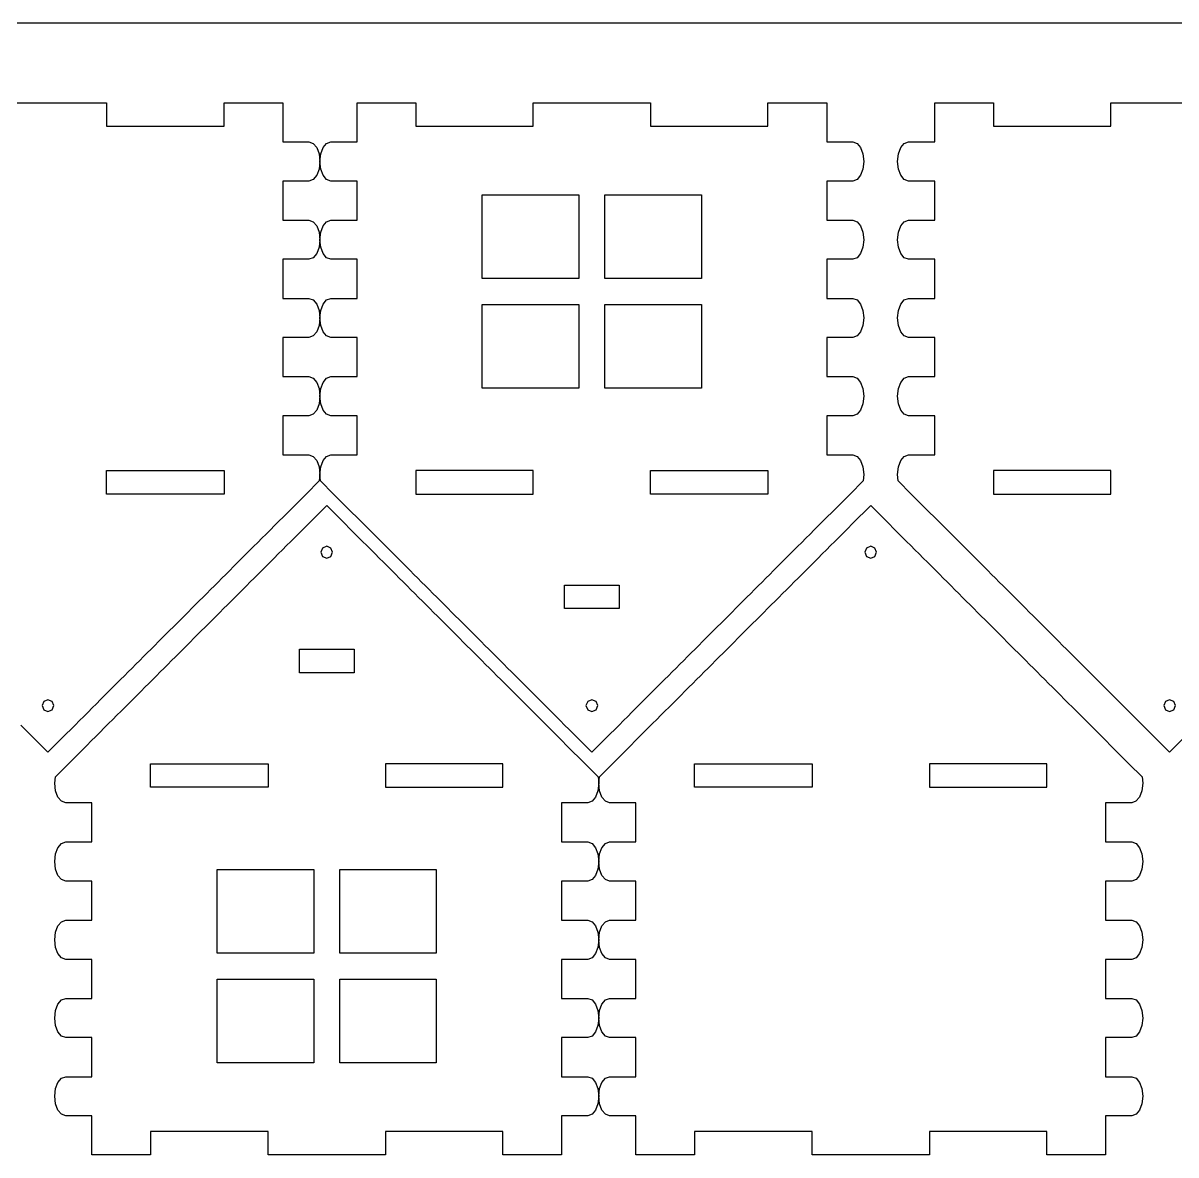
# Model space of a CAD drawing. Extents: x -14 to 2177, y -971 to 618.
# Drawn here: x 844 to 991.3, y -365.3 to -220.7 of the extents above; entities that cross this region are included whole.
import ezdxf

# ---------------------------------------------------------------- set-up
doc = ezdxf.new("R2010")
doc.units = 0

msp = doc.modelspace()

# ---------------------------------------------------------------- linework, layer by layer
at = {"layer": 'Layer 1'}
for p, q in [((1228.67, -220.653), (478.667, -220.653)), ((839.745, -230.844), (854.6684, -230.844)), ((854.6684, -230.844), (854.707, -230.844)), ((854.707, -230.844), (854.707, -233.844)), ((869.707, -233.844), (869.707, -230.844)), ((869.707, -230.844), (877.20699, -230.844)), ((877.20699, -230.844), (877.207, -230.844)), ((877.207, -230.844), (877.207, -235.844)), ((886.708, -235.844), (886.708, -230.844)), ((886.708, -230.844), (894.208, -230.844)), ((894.208, -230.844), (894.208, -233.844)), ((909.208, -233.844), (909.208, -230.844)), ((909.208, -230.844), (924.208, -230.844)), ((924.208, -230.844), (924.208, -233.844)), ((939.208, -233.844), (939.208, -230.844)), ((939.208, -230.844), (946.708, -230.844)), ((946.708, -230.844), (946.708, -235.844)), ((960.521, -235.844), (960.521, -230.844)), ((960.521, -230.844), (968.02099, -230.844)), ((968.02099, -230.844), (968.021, -233.844)), ((983.021, -233.844), (983.021, -230.844)), ((983.021, -230.844), (983.06, -230.844)), ((983.06, -230.844), (997.9834, -230.844)), ((854.707, -233.844), (869.707, -233.844)), ((894.208, -233.844), (909.208, -233.844)), ((924.208, -233.844), (939.208, -233.844)), ((968.021, -233.844), (983.021, -233.844)), ((877.207, -235.844), (880.207, -235.844)), ((880.207, -235.844), (880.56, -235.844)), ((880.56, -235.844), (881.103964, -236.040463)), ((881.103964, -236.040463), (881.548173, -236.576234)), ((881.548173, -236.576234), (881.847668, -237.370888)), ((882.067299, -237.370892), (882.366807, -236.576237)), ((882.366807, -236.576237), (882.811029, -236.040464)), ((882.811029, -236.040464), (883.355, -235.844)), ((883.355, -235.844), (883.708, -235.844)), ((883.708, -235.844), (886.708, -235.844)), ((946.708, -235.844), (949.708, -235.844)), ((949.708, -235.844), (950.06, -235.844)), ((950.06, -235.844), (950.603964, -236.040463)), ((950.603964, -236.040463), (951.048173, -236.576234)), ((951.048173, -236.576234), (951.347668, -237.370888)), ((955.880299, -237.370892), (956.179807, -236.576237)), ((956.179807, -236.576237), (956.624029, -236.040464)), ((956.624029, -236.040464), (957.168, -235.844)), ((957.168, -235.844), (957.521, -235.844)), ((957.521, -235.844), (960.521, -235.844)), ((881.95749, -238.344), (881.847667, -239.317108)), ((881.847668, -237.370888), (881.95749, -238.344)), ((881.95747, -238.344), (882.067299, -237.370892)), ((882.067299, -239.317112), (881.95747, -238.344)), ((951.45749, -238.344), (951.347667, -239.317108)), ((951.347668, -237.370888), (951.45749, -238.344)), ((955.77047, -238.344), (955.880299, -237.370892)), ((955.880299, -239.317112), (955.77047, -238.344)), ((881.847667, -239.317108), (881.548171, -240.111762)), ((882.366807, -240.111766), (882.067299, -239.317112)), ((951.347667, -239.317108), (951.048171, -240.111762)), ((956.179807, -240.111766), (955.880299, -239.317112)), ((880.207, -240.844), (877.207, -240.844)), ((877.207, -240.844), (877.207, -245.844)), ((880.56, -240.844), (880.207, -240.844)), ((881.103962, -240.647536), (880.56, -240.844)), ((881.548171, -240.111762), (881.103962, -240.647536)), ((882.811029, -240.647537), (882.366807, -240.111766)), ((883.355, -240.844), (882.811029, -240.647537)), ((883.708, -240.844), (883.355, -240.844)), ((886.708, -240.844), (883.708, -240.844)), ((886.708, -245.844), (886.708, -240.844)), ((949.708, -240.844), (946.708, -240.844)), ((946.708, -240.844), (946.708, -245.844)), ((950.06, -240.844), (949.708, -240.844)), ((950.603962, -240.647536), (950.06, -240.844)), ((951.048171, -240.111762), (950.603962, -240.647536)), ((956.624029, -240.647537), (956.179807, -240.111766)), ((957.168, -240.844), (956.624029, -240.647537)), ((957.521, -240.844), (957.168, -240.844)), ((960.521, -240.844), (957.521, -240.844)), ((960.521, -245.844), (960.521, -240.844)), ((902.708, -253.3181), (902.708, -242.623)), ((902.708, -242.623), (915.055, -242.623)), ((915.055, -242.623), (915.055, -253.318)), ((918.36, -253.318), (918.3604, -242.6233)), ((918.3604, -242.6233), (930.708, -242.623)), ((930.708, -242.623), (930.708, -253.318)), ((877.207, -245.844), (880.207, -245.844)), ((880.207, -245.844), (880.56, -245.844)), ((880.56, -245.844), (881.103964, -246.040463)), ((882.811029, -246.040464), (883.355, -245.844)), ((883.355, -245.844), (883.708, -245.844)), ((883.708, -245.844), (886.708, -245.844)), ((946.708, -245.844), (949.708, -245.844)), ((949.708, -245.844), (950.06, -245.844)), ((950.06, -245.844), (950.603964, -246.040463)), ((956.624029, -246.040464), (957.168, -245.844)), ((957.168, -245.844), (957.521, -245.844)), ((957.521, -245.844), (960.521, -245.844)), ((881.103964, -246.040463), (881.548173, -246.576234)), ((881.548173, -246.576234), (881.847668, -247.370888)), ((881.847668, -247.370888), (881.95749, -248.344)), ((881.95747, -248.344), (882.067299, -247.370892)), ((882.067299, -247.370892), (882.366807, -246.576237)), ((882.366807, -246.576237), (882.811029, -246.040464)), ((950.603964, -246.040463), (951.048173, -246.576234)), ((951.048173, -246.576234), (951.347668, -247.370888)), ((951.347668, -247.370888), (951.45749, -248.344)), ((955.77047, -248.344), (955.880299, -247.370892)), ((955.880299, -247.370892), (956.179807, -246.576237)), ((956.179807, -246.576237), (956.624029, -246.040464)), ((881.95749, -248.344), (881.847667, -249.317108)), ((882.067299, -249.317112), (881.95747, -248.344)), ((951.45749, -248.344), (951.347667, -249.317108)), ((955.880299, -249.317112), (955.77047, -248.344)), ((881.548171, -250.111762), (881.103962, -250.647536)), ((881.847667, -249.317108), (881.548171, -250.111762)), ((882.366807, -250.111766), (882.067299, -249.317112)), ((882.811029, -250.647537), (882.366807, -250.111766)), ((951.048171, -250.111762), (950.603962, -250.647536)), ((951.347667, -249.317108), (951.048171, -250.111762)), ((956.179807, -250.111766), (955.880299, -249.317112)), ((956.624029, -250.647537), (956.179807, -250.111766)), ((880.207, -250.844), (877.207, -250.844)), ((877.207, -250.844), (877.207, -255.844)), ((880.56, -250.844), (880.207, -250.844)), ((881.103962, -250.647536), (880.56, -250.844)), ((883.355, -250.844), (882.811029, -250.647537)), ((883.708, -250.844), (883.355, -250.844)), ((886.708, -250.844), (883.708, -250.844)), ((886.708, -255.844), (886.708, -250.844)), ((949.708, -250.844), (946.708, -250.844)), ((946.708, -250.844), (946.708, -255.844)), ((950.06, -250.844), (949.708, -250.844)), ((950.603962, -250.647536), (950.06, -250.844)), ((957.168, -250.844), (956.624029, -250.647537)), ((957.521, -250.844), (957.168, -250.844)), ((960.521, -250.844), (957.521, -250.844)), ((960.521, -255.844), (960.521, -250.844)), ((915.055, -253.318), (902.708, -253.3181)), ((930.708, -253.318), (918.36, -253.318)), ((877.207, -255.844), (880.207, -255.844)), ((880.207, -255.844), (880.56, -255.844)), ((880.56, -255.844), (881.103964, -256.040468)), ((881.103964, -256.040468), (881.548173, -256.576249)), ((882.366807, -256.576219), (882.811029, -256.040438)), ((882.811029, -256.040438), (883.355, -255.84397)), ((883.355, -255.84397), (883.708, -255.844)), ((883.708, -255.844), (886.708, -255.844)), ((946.708, -255.844), (949.708, -255.844)), ((949.708, -255.844), (950.06, -255.844)), ((950.06, -255.844), (950.603964, -256.040468)), ((950.603964, -256.040468), (951.048173, -256.576249)), ((956.179807, -256.576219), (956.624029, -256.040438)), ((956.624029, -256.040438), (957.168, -255.84397)), ((957.168, -255.84397), (957.521, -255.844)), ((957.521, -255.844), (960.521, -255.844)), ((881.548173, -256.576249), (881.847668, -257.370905)), ((881.847668, -257.370905), (881.95749, -258.344)), ((881.95747, -258.34397), (882.067299, -257.370875)), ((882.067299, -257.370875), (882.366807, -256.576219)), ((902.708, -267.318), (902.708, -256.623)), ((902.708, -256.623), (915.055, -256.623)), ((915.055, -256.623), (915.0556, -267.3178)), ((918.36, -267.318), (918.36, -256.623)), ((918.36, -256.623), (930.708, -256.623)), ((930.708, -256.623), (930.708, -267.3178)), ((951.048173, -256.576249), (951.347668, -257.370905)), ((951.347668, -257.370905), (951.45749, -258.344)), ((955.77047, -258.34397), (955.880299, -257.370875)), ((955.880299, -257.370875), (956.179807, -256.576219)), ((881.95749, -258.344), (881.847667, -259.317113)), ((882.067299, -259.317082), (881.95747, -258.34397)), ((951.45749, -258.344), (951.347667, -259.317113)), ((955.880299, -259.317082), (955.77047, -258.34397)), ((881.103962, -260.647561), (880.56, -260.84403)), ((881.548171, -260.111778), (881.103962, -260.647561)), ((881.847667, -259.317113), (881.548171, -260.111778)), ((882.366807, -260.111747), (882.067299, -259.317082)), ((882.811029, -260.647531), (882.366807, -260.111747)), ((883.355, -260.844), (882.811029, -260.647531)), ((950.603962, -260.647561), (950.06, -260.84403)), ((951.048171, -260.111778), (950.603962, -260.647561)), ((951.347667, -259.317113), (951.048171, -260.111778)), ((956.179807, -260.111747), (955.880299, -259.317082)), ((956.624029, -260.647531), (956.179807, -260.111747)), ((957.168, -260.844), (956.624029, -260.647531)), ((880.207, -260.844), (877.207, -260.844)), ((877.207, -260.844), (877.207, -265.844)), ((880.56, -260.84403), (880.207, -260.844)), ((883.708, -260.844), (883.355, -260.844)), ((886.708, -260.844), (883.708, -260.844)), ((886.708, -265.844), (886.708, -260.844)), ((949.708, -260.844), (946.708, -260.844)), ((946.708, -260.844), (946.708, -265.844)), ((950.06, -260.84403), (949.708, -260.844)), ((957.521, -260.844), (957.168, -260.844)), ((960.521, -260.844), (957.521, -260.844)), ((960.521, -265.844), (960.521, -260.844)), ((877.207, -265.844), (880.207, -265.844)), ((880.207, -265.844), (880.56, -265.844)), ((880.56, -265.844), (881.103964, -266.040463)), ((881.103964, -266.040463), (881.548173, -266.576234)), ((881.548173, -266.576234), (881.847668, -267.370888)), ((882.067299, -267.370892), (882.366807, -266.576237)), ((882.366807, -266.576237), (882.811029, -266.040464)), ((882.811029, -266.040464), (883.355, -265.844)), ((883.355, -265.844), (883.708, -265.844)), ((883.708, -265.844), (886.708, -265.844)), ((946.708, -265.844), (949.708, -265.844)), ((949.708, -265.844), (950.06, -265.844)), ((950.06, -265.844), (950.603964, -266.040463)), ((950.603964, -266.040463), (951.048173, -266.576234)), ((951.048173, -266.576234), (951.347668, -267.370888)), ((955.880299, -267.370892), (956.179807, -266.576237)), ((956.179807, -266.576237), (956.624029, -266.040464)), ((956.624029, -266.040464), (957.168, -265.844)), ((957.168, -265.844), (957.521, -265.844)), ((957.521, -265.844), (960.521, -265.844)), ((881.847668, -267.370888), (881.95749, -268.344)), ((881.95747, -268.344), (882.067299, -267.370892)), ((915.0556, -267.3178), (902.708, -267.318)), ((930.708, -267.3178), (918.36, -267.318)), ((951.347668, -267.370888), (951.45749, -268.344)), ((955.77047, -268.344), (955.880299, -267.370892)), ((881.847667, -269.317108), (881.548171, -270.111762)), ((881.95749, -268.344), (881.847667, -269.317108)), ((882.067299, -269.317112), (881.95747, -268.344)), ((882.366807, -270.111766), (882.067299, -269.317112)), ((951.347667, -269.317108), (951.048171, -270.111762)), ((951.45749, -268.344), (951.347667, -269.317108)), ((955.880299, -269.317112), (955.77047, -268.344)), ((956.179807, -270.111766), (955.880299, -269.317112)), ((880.207, -270.844), (877.207, -270.844)), ((877.207, -270.844), (877.207, -275.844)), ((880.56, -270.844), (880.207, -270.844)), ((881.103962, -270.647536), (880.56, -270.844)), ((881.548171, -270.111762), (881.103962, -270.647536)), ((882.811029, -270.647537), (882.366807, -270.111766)), ((883.355, -270.844), (882.811029, -270.647537)), ((883.708, -270.844), (883.355, -270.844)), ((886.708, -270.844), (883.708, -270.844)), ((886.708, -275.844), (886.708, -270.844)), ((949.708, -270.844), (946.708, -270.844)), ((946.708, -270.844), (946.708, -275.844)), ((950.06, -270.844), (949.708, -270.844)), ((950.603962, -270.647536), (950.06, -270.844)), ((951.048171, -270.111762), (950.603962, -270.647536)), ((956.624029, -270.647537), (956.179807, -270.111766)), ((957.168, -270.844), (956.624029, -270.647537)), ((957.521, -270.844), (957.168, -270.844)), ((960.521, -270.844), (957.521, -270.844)), ((960.521, -275.844), (960.521, -270.844)), ((877.207, -275.844), (880.207, -275.844)), ((880.207, -275.844), (880.56, -275.844)), ((880.56, -275.844), (881.103964, -276.040469)), ((881.103964, -276.040469), (881.548173, -276.576253)), ((881.548173, -276.576253), (881.847668, -277.370918)), ((882.06666, -277.370918), (882.366168, -276.576253)), ((882.366168, -276.576253), (882.810391, -276.040469)), ((882.810391, -276.040469), (883.354361, -275.844)), ((883.354361, -275.844), (883.708, -275.844)), ((883.708, -275.844), (886.708, -275.844)), ((946.708, -275.844), (949.708, -275.844)), ((949.708, -275.844), (950.06, -275.844)), ((950.06, -275.844), (950.603964, -276.040469)), ((950.603964, -276.040469), (951.048173, -276.576253)), ((951.048173, -276.576253), (951.347668, -277.370918)), ((955.87666, -277.370918), (956.176168, -276.576253)), ((956.176168, -276.576253), (956.620391, -276.040469)), ((956.620391, -276.040469), (957.164361, -275.844)), ((957.164361, -275.844), (957.521, -275.844)), ((957.521, -275.844), (960.521, -275.844)), ((854.707, -280.844), (854.707, -277.844)), ((854.707, -277.844), (869.707, -277.844)), ((869.707, -277.844), (869.707, -280.8441)), ((881.847668, -277.370918), (881.95749, -278.34403)), ((881.95749, -278.34403), (881.878891, -279.172317)), ((881.956831, -278.34403), (882.06666, -277.370918)), ((882.03543, -279.172317), (881.956831, -278.34403)), ((894.208, -277.844), (894.20798, -280.844)), ((909.208, -277.844), (894.208, -277.844)), ((909.208, -280.844), (909.208, -277.844)), ((924.208, -280.844), (924.208, -277.844)), ((924.208, -277.844), (939.208, -277.844)), ((939.208, -277.844), (939.20801, -280.844)), ((951.347668, -277.370918), (951.45749, -278.34403)), ((951.45749, -278.34403), (951.378891, -279.172317)), ((955.766831, -278.34403), (955.87666, -277.370918)), ((955.84543, -279.172317), (955.766831, -278.34403)), ((968.021, -277.844), (968.02, -280.8441)), ((983.021, -277.844), (968.021, -277.844)), ((983.021, -280.844), (983.021, -277.844)), ((881.878891, -279.172317), (880.207221, -280.844027)), ((883.70714, -280.844027), (882.03543, -279.172317)), ((951.378891, -279.172317), (949.707181, -280.844027)), ((957.51714, -280.844027), (955.84543, -279.172317)), ((869.707, -280.8441), (854.707, -280.844)), ((880.207221, -280.844027), (877.860291, -283.190917)), ((886.05407, -283.190917), (883.70714, -280.844027)), ((894.20798, -280.844), (909.208, -280.844)), ((939.20801, -280.844), (924.208, -280.844)), ((949.707181, -280.844027), (947.360291, -283.190917)), ((959.86407, -283.190917), (957.51714, -280.844027)), ((968.02, -280.8441), (983.021, -280.844)), ((880.486911, -284.663875), (882.833841, -282.316945)), ((882.833841, -282.316945), (885.180731, -284.663875)), ((949.986909, -284.663875), (952.333799, -282.316945)), ((952.333799, -282.316945), (954.680729, -284.663875)), ((877.292001, -283.759207), (876.730484, -284.320724)), ((877.860291, -283.190917), (877.292001, -283.759207)), ((886.62236, -283.759207), (886.05407, -283.190917)), ((887.183841, -284.320724), (886.62236, -283.759207)), ((946.792001, -283.759207), (946.230484, -284.320724)), ((947.360291, -283.190917), (946.792001, -283.759207)), ((960.43236, -283.759207), (959.86407, -283.190917)), ((960.993841, -284.320724), (960.43236, -283.759207)), ((875.6271, -285.424108), (875.084704, -285.966504)), ((876.175599, -284.875609), (875.6271, -285.424108)), ((876.730484, -284.320724), (876.175599, -284.875609)), ((879.357104, -285.793682), (879.918515, -285.232271)), ((879.918515, -285.232271), (880.486911, -284.663875)), ((885.180731, -284.663875), (885.749127, -285.232271)), ((885.749127, -285.232271), (886.310538, -285.793682)), ((887.738761, -284.875609), (887.183841, -284.320724)), ((888.28726, -285.424108), (887.738761, -284.875609)), ((888.829656, -285.966504), (888.28726, -285.424108)), ((945.1271, -285.424108), (944.584704, -285.966504)), ((945.675599, -284.875609), (945.1271, -285.424108)), ((946.230484, -284.320724), (945.675599, -284.875609)), ((948.857102, -285.793682), (949.418513, -285.232271)), ((949.418513, -285.232271), (949.986909, -284.663875)), ((954.680729, -284.663875), (955.249125, -285.232271)), ((955.249125, -285.232271), (955.810501, -285.793682)), ((961.548761, -284.875609), (960.993841, -284.320724)), ((962.09726, -285.424108), (961.548761, -284.875609)), ((962.639656, -285.966504), (962.09726, -285.424108)), ((874.017092, -287.034116), (873.491488, -287.55972)), ((874.548093, -286.503115), (874.017092, -287.034116)), ((875.084704, -285.966504), (874.548093, -286.503115)), ((877.711324, -287.439462), (878.25372, -286.897066)), ((878.25372, -286.897066), (878.802219, -286.348567)), ((878.802219, -286.348567), (879.357104, -285.793682)), ((886.310538, -285.793682), (886.865423, -286.348567)), ((886.865423, -286.348567), (887.413922, -286.897066)), ((887.413922, -286.897066), (887.956318, -287.439462)), ((889.366267, -286.503115), (888.829656, -285.966504)), ((889.897268, -287.034116), (889.366267, -286.503115)), ((890.422872, -287.55972), (889.897268, -287.034116)), ((943.517092, -287.034116), (942.991488, -287.55972)), ((944.048093, -286.503115), (943.517092, -287.034116)), ((944.584704, -285.966504), (944.048093, -286.503115)), ((947.211322, -287.439462), (947.753718, -286.897066)), ((947.753718, -286.897066), (948.302217, -286.348567)), ((948.302217, -286.348567), (948.857102, -285.793682)), ((955.810501, -285.793682), (956.365421, -286.348567)), ((956.365421, -286.348567), (956.91392, -286.897066)), ((956.91392, -286.897066), (957.456316, -287.439462)), ((963.176267, -286.503115), (962.639656, -285.966504)), ((963.707268, -287.034116), (963.176267, -286.503115)), ((964.232872, -287.55972), (963.707268, -287.034116)), ((872.455203, -288.596005), (871.943992, -289.107216)), ((872.970894, -288.080314), (872.455203, -288.596005)), ((873.491488, -287.55972), (872.970894, -288.080314)), ((876.118002, -289.032784), (876.643712, -288.507074)), ((876.643712, -288.507074), (877.174713, -287.976073)), ((877.174713, -287.976073), (877.711324, -287.439462)), ((882.302673, -287.74964), (882.082994, -288.280006)), ((882.082994, -288.280006), (882.302673, -288.810315)), ((882.833, -287.53), (882.302673, -287.74964)), ((882.83302, -287.5293), (882.833, -287.53)), ((882.834, -287.530023), (882.83302, -287.5293)), ((883.36434, -287.749663), (882.834, -287.530023)), ((883.584006, -288.280029), (883.36434, -287.749663)), ((883.36434, -288.810338), (883.584006, -288.280029)), ((887.956318, -287.439462), (888.492929, -287.976073)), ((888.492929, -287.976073), (889.02393, -288.507074)), ((889.02393, -288.507074), (889.54964, -289.032784)), ((890.943466, -288.080314), (890.422872, -287.55972)), ((891.459157, -288.596005), (890.943466, -288.080314)), ((891.970368, -289.107216), (891.459157, -288.596005)), ((941.955203, -288.596005), (941.443992, -289.107216)), ((942.470894, -288.080314), (941.955203, -288.596005)), ((942.991488, -287.55972), (942.470894, -288.080314)), ((945.618, -289.032784), (946.14371, -288.507074)), ((946.14371, -288.507074), (946.674711, -287.976073)), ((946.674711, -287.976073), (947.211322, -287.439462)), ((951.803691, -287.74964), (951.584029, -288.280006)), ((951.584029, -288.280006), (951.803691, -288.810315)), ((952.334, -287.53), (951.803691, -287.74964)), ((952.334, -287.5293), (952.334, -287.53)), ((952.334, -287.530023), (952.334, -287.5293)), ((952.864327, -287.749663), (952.334, -287.530023)), ((953.084006, -288.280029), (952.864327, -287.749663)), ((952.864327, -288.810338), (953.084006, -288.280029)), ((957.456316, -287.439462), (957.992927, -287.976073)), ((957.992927, -287.976073), (958.523928, -288.507074)), ((958.523928, -288.507074), (959.049602, -289.032784)), ((964.753466, -288.080314), (964.232872, -287.55972)), ((965.269157, -288.596005), (964.753466, -288.080314)), ((965.780368, -289.107216), (965.269157, -288.596005)), ((870.934306, -290.116937), (870.435302, -290.615906)), ((871.437085, -289.614123), (870.934306, -290.116937)), ((871.943992, -289.107216), (871.437085, -289.614123)), ((874.570505, -290.580281), (875.081716, -290.06907)), ((875.081716, -290.06907), (875.597513, -289.553273)), ((875.597513, -289.553273), (876.118002, -289.032784)), ((882.302673, -288.810315), (882.833, -289.029977)), ((882.833, -289.029977), (882.833, -289.03)), ((882.833, -289.03), (882.834, -289.03)), ((882.834, -289.03), (883.36434, -288.810338)), ((889.54964, -289.032784), (890.070129, -289.553273)), ((890.070129, -289.553273), (890.585926, -290.06907)), ((890.585926, -290.06907), (891.097137, -290.580281)), ((892.477239, -289.614123), (891.970368, -289.107216)), ((892.980053, -290.116937), (892.477239, -289.614123)), ((893.479057, -290.615906), (892.980053, -290.116937)), ((940.434271, -290.116937), (939.935302, -290.615906)), ((940.937085, -289.614123), (940.434271, -290.116937)), ((941.443992, -289.107216), (940.937085, -289.614123)), ((944.070503, -290.580281), (944.581714, -290.06907)), ((944.581714, -290.06907), (945.097511, -289.553273)), ((945.097511, -289.553273), (945.618, -289.032784)), ((951.803691, -288.810315), (952.334, -289.029977)), ((952.334, -289.03), (952.864327, -288.810338)), ((952.334, -289.029977), (952.334, -289.03)), ((952.334, -289.03), (952.334, -289.03)), ((959.049602, -289.032784), (959.570126, -289.553273)), ((959.570126, -289.553273), (960.085923, -290.06907)), ((960.085923, -290.06907), (960.597134, -290.580281)), ((966.287239, -289.614123), (965.780368, -289.107216)), ((966.790053, -290.116937), (966.287239, -289.614123)), ((967.289057, -290.615906), (966.790053, -290.116937)), ((869.447806, -291.603437), (868.958679, -292.092528)), ((869.939896, -291.111312), (869.447806, -291.603437)), ((870.435302, -290.615906), (869.939896, -291.111312)), ((873.061921, -292.088865), (873.560925, -291.589861)), ((873.560925, -291.589861), (874.063704, -291.087082)), ((874.063704, -291.087082), (874.570505, -290.580281)), ((891.097137, -290.580281), (891.603938, -291.087082)), ((891.603938, -291.087082), (892.106717, -291.589861)), ((892.106717, -291.589861), (892.605721, -292.088865)), ((893.974463, -291.111312), (893.479057, -290.615906)), ((894.466553, -291.603437), (893.974463, -291.111312)), ((894.955644, -292.092528), (894.466553, -291.603437)), ((938.947771, -291.603437), (938.45868, -292.092528)), ((939.439896, -291.111312), (938.947771, -291.603437)), ((939.935302, -290.615906), (939.439896, -291.111312)), ((942.561919, -292.088865), (943.060888, -291.589861)), ((943.060888, -291.589861), (943.563702, -291.087082)), ((943.563702, -291.087082), (944.070503, -290.580281)), ((960.597134, -290.580281), (961.103935, -291.087082)), ((961.103935, -291.087082), (961.606714, -291.589861)), ((961.606714, -291.589861), (962.105718, -292.088865)), ((967.784463, -291.111312), (967.289057, -290.615906)), ((968.276553, -291.603437), (967.784463, -291.111312)), ((968.765644, -292.092528), (968.276553, -291.603437)), ((867.98861, -293.062632), (867.507209, -293.544033)), ((868.47241, -292.578832), (867.98861, -293.062632)), ((868.958679, -292.092528), (868.47241, -292.578832)), ((871.585228, -293.565558), (872.074319, -293.076467)), ((872.074319, -293.076467), (872.566409, -292.584377)), ((872.566409, -292.584377), (873.061921, -292.088865)), ((892.605721, -292.088865), (893.101233, -292.584377)), ((893.101233, -292.584377), (893.593323, -293.076467)), ((893.593323, -293.076467), (894.08245, -293.565558)), ((895.441948, -292.578832), (894.955644, -292.092528)), ((895.925748, -293.062632), (895.441948, -292.578832)), ((896.407149, -293.544033), (895.925748, -293.062632)), ((913.208, -295.481), (913.208, -292.481)), ((913.208, -292.481), (920.208, -292.481)), ((920.208, -292.481), (920.208, -295.4807)), ((937.488576, -293.062632), (937.007175, -293.544033)), ((937.972376, -292.578832), (937.488576, -293.062632)), ((938.45868, -292.092528), (937.972376, -292.578832)), ((941.08519, -293.565558), (941.574317, -293.076467)), ((941.574317, -293.076467), (942.066407, -292.584377)), ((942.066407, -292.584377), (942.561919, -292.088865)), ((962.105718, -292.088865), (962.60123, -292.584377)), ((962.60123, -292.584377), (963.09332, -293.076467)), ((963.09332, -293.076467), (963.582411, -293.565558)), ((969.251948, -292.578832), (968.765644, -292.092528)), ((969.735748, -293.062632), (969.251948, -292.578832)), ((970.217149, -293.544033), (969.735748, -293.062632)), ((866.550087, -294.50112), (866.073907, -294.977335)), ((867.027678, -294.023529), (866.550087, -294.50112)), ((867.507209, -293.544033), (867.027678, -294.023529)), ((870.133723, -295.017063), (870.61523, -294.535556)), ((870.61523, -294.535556), (871.098924, -294.051862)), ((871.098924, -294.051862), (871.585228, -293.565558)), ((894.08245, -293.565558), (894.568719, -294.051862)), ((894.568719, -294.051862), (895.052448, -294.535556)), ((895.052448, -294.535556), (895.533919, -295.017063)), ((896.886645, -294.023529), (896.407149, -293.544033)), ((897.364271, -294.50112), (896.886645, -294.023529)), ((897.840451, -294.977335), (897.364271, -294.50112)), ((936.050088, -294.50112), (935.573873, -294.977335)), ((936.527679, -294.023529), (936.050088, -294.50112)), ((937.007175, -293.544033), (936.527679, -294.023529)), ((939.633685, -295.017063), (940.115192, -294.535556)), ((940.115192, -294.535556), (940.598886, -294.051862)), ((940.598886, -294.051862), (941.08519, -293.565558)), ((963.582411, -293.565558), (964.068715, -294.051862)), ((964.068715, -294.051862), (964.552409, -294.535556)), ((964.552409, -294.535556), (965.033916, -295.017063)), ((970.696645, -294.023529), (970.217149, -293.544033)), ((971.174271, -294.50112), (970.696645, -294.023529)), ((971.650451, -294.977335), (971.174271, -294.50112)), ((865.125181, -295.926026), (864.652106, -296.399137)), ((865.599103, -295.452139), (865.125181, -295.926026)), ((866.073907, -294.977335), (865.599103, -295.452139)), ((868.700527, -296.450259), (869.176601, -295.974185)), ((869.176601, -295.974185), (869.654298, -295.496488)), ((869.654298, -295.496488), (870.133723, -295.017063)), ((895.533919, -295.017063), (896.013344, -295.496488)), ((896.013344, -295.496488), (896.491041, -295.974185)), ((896.491041, -295.974185), (896.96715, -296.450259)), ((898.315255, -295.452139), (897.840451, -294.977335)), ((898.789142, -295.926026), (898.315255, -295.452139)), ((899.262253, -296.399137), (898.789142, -295.926026)), ((920.208, -295.4807), (913.208, -295.481)), ((934.625182, -295.926026), (934.152071, -296.399137)), ((935.099069, -295.452139), (934.625182, -295.926026)), ((935.573873, -294.977335), (935.099069, -295.452139)), ((938.200489, -296.450259), (938.676598, -295.974185)), ((938.676598, -295.974185), (939.154295, -295.496488)), ((939.154295, -295.496488), (939.633685, -295.017063)), ((965.033916, -295.017063), (965.513306, -295.496488)), ((965.513306, -295.496488), (965.991038, -295.974185)), ((965.991038, -295.974185), (966.467112, -296.450259)), ((972.125255, -295.452139), (971.650451, -294.977335)), ((972.599142, -295.926026), (972.125255, -295.452139)), ((973.072253, -296.399137), (972.599142, -295.926026)), ((863.70719, -297.344018), (863.234891, -297.816317)), ((864.179595, -296.871613), (863.70719, -297.344018)), ((864.652106, -296.399137), (864.179595, -296.871613)), ((867.278726, -297.87206), (867.751801, -297.398985)), ((867.751801, -297.398985), (868.225617, -296.925169)), ((868.225617, -296.925169), (868.700527, -296.450259)), ((896.96715, -296.450259), (897.442024, -296.925169)), ((897.442024, -296.925169), (897.91584, -297.398985)), ((897.91584, -297.398985), (898.388951, -297.87206)), ((899.734764, -296.871613), (899.262253, -296.399137)), ((900.207169, -297.344018), (899.734764, -296.871613)), ((900.679468, -297.816317), (900.207169, -297.344018)), ((933.20719, -297.344018), (932.734891, -297.816317)), ((933.679595, -296.871613), (933.20719, -297.344018)), ((934.152071, -296.399137), (933.679595, -296.871613)), ((936.778688, -297.87206), (937.251799, -297.398985)), ((937.251799, -297.398985), (937.725615, -296.925169)), ((937.725615, -296.925169), (938.200489, -296.450259)), ((966.467112, -296.450259), (966.942022, -296.925169)), ((966.942022, -296.925169), (967.415838, -297.398985)), ((967.415838, -297.398985), (967.888913, -297.87206)), ((973.544764, -296.871613), (973.072253, -296.399137)), ((974.017169, -297.344018), (973.544764, -296.871613)), ((974.489468, -297.816317), (974.017169, -297.344018)), ((862.289199, -298.762045), (861.815383, -299.235826)), ((862.762274, -298.288934), (862.289199, -298.762045)), ((863.234891, -297.816317), (862.762274, -298.288934)), ((865.861405, -299.289381), (866.33381, -298.816976)), ((866.33381, -298.816976), (866.806109, -298.344677)), ((866.806109, -298.344677), (867.278726, -297.87206)), ((898.388951, -297.87206), (898.861532, -298.344677)), ((898.861532, -298.344677), (899.333831, -298.816976)), ((899.333831, -298.816976), (899.806236, -299.289381)), ((901.152049, -298.288934), (900.679468, -297.816317)), ((901.62516, -298.762045), (901.152049, -298.288934)), ((902.098976, -299.235826), (901.62516, -298.762045)), ((931.789199, -298.762045), (931.315383, -299.235826)), ((932.262274, -298.288934), (931.789199, -298.762045)), ((932.734891, -297.816317), (932.262274, -298.288934)), ((935.361403, -299.289381), (935.833808, -298.816976)), ((935.833808, -298.816976), (936.306107, -298.344677)), ((936.306107, -298.344677), (936.778688, -297.87206)), ((967.888913, -297.87206), (968.36153, -298.344677)), ((968.36153, -298.344677), (968.833829, -298.816976)), ((968.833829, -298.816976), (969.306234, -299.289381)), ((974.962049, -298.288934), (974.489468, -297.816317)), ((975.43516, -298.762045), (974.962049, -298.288934)), ((975.908976, -299.235826), (975.43516, -298.762045)), ((860.8644, -300.186845), (860.386703, -300.664542)), ((861.340509, -299.710736), (860.8644, -300.186845)), ((861.815383, -299.235826), (861.340509, -299.710736)), ((864.441897, -300.708889), (864.915819, -300.234967)), ((864.915819, -300.234967), (865.388894, -299.761892)), ((865.388894, -299.761892), (865.861405, -299.289381)), ((899.806236, -299.289381), (900.278747, -299.761892)), ((900.278747, -299.761892), (900.751822, -300.234967)), ((900.751822, -300.234967), (901.225744, -300.708889)), ((902.57385, -299.710736), (902.098976, -299.235826)), ((903.049959, -300.186845), (902.57385, -299.710736)), ((903.527656, -300.664542), (903.049959, -300.186845)), ((930.364399, -300.186845), (929.886667, -300.664542)), ((930.840473, -299.710736), (930.364399, -300.186845)), ((931.315383, -299.235826), (930.840473, -299.710736)), ((933.941895, -300.708889), (934.415817, -300.234967)), ((934.415817, -300.234967), (934.888892, -299.761892)), ((934.888892, -299.761892), (935.361403, -299.289381)), ((969.306234, -299.289381), (969.77871, -299.761892)), ((969.77871, -299.761892), (970.251821, -300.234967)), ((970.251821, -300.234967), (970.725743, -300.708889)), ((976.38385, -299.710736), (975.908976, -299.235826)), ((976.859959, -300.186845), (976.38385, -299.710736)), ((977.337656, -300.664542), (976.859959, -300.186845)), ((859.425807, -301.625439), (858.942078, -302.109133)), ((859.907278, -301.143932), (859.425807, -301.625439)), ((860.386703, -300.664542), (859.907278, -301.143932)), ((863.013322, -302.137464), (863.490913, -301.659873)), ((863.490913, -301.659873), (863.967093, -301.183693)), ((863.967093, -301.183693), (864.441897, -300.708889)), ((879.333, -300.6803), (886.333, -300.681)), ((879.333, -303.681), (879.333, -300.6803)), ((886.333, -300.681), (886.333, -303.681)), ((901.225744, -300.708889), (901.700548, -301.183693)), ((901.700548, -301.183693), (902.176728, -301.659873)), ((902.176728, -301.659873), (902.654354, -302.137464)), ((904.007046, -301.143932), (903.527656, -300.664542)), ((904.488553, -301.625439), (904.007046, -301.143932)), ((904.972247, -302.109133), (904.488553, -301.625439)), ((928.92577, -301.625439), (928.442076, -302.109133)), ((929.407277, -301.143932), (928.92577, -301.625439)), ((929.886667, -300.664542), (929.407277, -301.143932)), ((932.513285, -302.137464), (932.990911, -301.659873)), ((932.990911, -301.659873), (933.467091, -301.183693)), ((933.467091, -301.183693), (933.941895, -300.708889)), ((970.725743, -300.708889), (971.200512, -301.183693)), ((971.200512, -301.183693), (971.676727, -301.659873)), ((971.676727, -301.659873), (972.154318, -302.137464)), ((977.817046, -301.143932), (977.337656, -300.664542)), ((978.298553, -301.625439), (977.817046, -301.143932)), ((978.782247, -302.109133), (978.298553, -301.625439)), ((857.966683, -303.084528), (857.474593, -303.576618)), ((858.455774, -302.595437), (857.966683, -303.084528)), ((858.942078, -302.109133), (858.455774, -302.595437)), ((861.56859, -303.582161), (862.052425, -303.098361)), ((862.052425, -303.098361), (862.533791, -302.61696)), ((862.533791, -302.61696), (863.013322, -302.137464)), ((902.654354, -302.137464), (903.13385, -302.61696)), ((903.13385, -302.61696), (903.615251, -303.098361)), ((903.615251, -303.098361), (904.099051, -303.582161)), ((905.458551, -302.595437), (904.972247, -302.109133)), ((905.947678, -303.084528), (905.458551, -302.595437)), ((906.439768, -303.576618), (905.947678, -303.084528)), ((927.466681, -303.084528), (926.974591, -303.576618)), ((927.955772, -302.595437), (927.466681, -303.084528)), ((928.442076, -302.109133), (927.955772, -302.595437)), ((931.068588, -303.582161), (931.552388, -303.098361)), ((931.552388, -303.098361), (932.033789, -302.61696)), ((932.033789, -302.61696), (932.513285, -302.137464)), ((972.154318, -302.137464), (972.633814, -302.61696)), ((972.633814, -302.61696), (973.115215, -303.098361)), ((973.115215, -303.098361), (973.599015, -303.582161)), ((979.268551, -302.595437), (978.782247, -302.109133)), ((979.757678, -303.084528), (979.268551, -302.595437)), ((980.249768, -303.576618), (979.757678, -303.084528)), ((856.480077, -304.571134), (855.977298, -305.073948)), ((856.979081, -304.07213), (856.480077, -304.571134)), ((857.474593, -303.576618), (856.979081, -304.07213)), ((860.101104, -305.049682), (860.593194, -304.557592)), ((860.593194, -304.557592), (861.082321, -304.068465)), ((861.082321, -304.068465), (861.56859, -303.582161)), ((886.333, -303.681), (879.333, -303.681)), ((904.099051, -303.582161), (904.585355, -304.068465)), ((904.585355, -304.068465), (905.074446, -304.557592)), ((905.074446, -304.557592), (905.566536, -305.049682)), ((906.93528, -304.07213), (906.439768, -303.576618)), ((907.434249, -304.571134), (906.93528, -304.07213)), ((907.937063, -305.073948), (907.434249, -304.571134)), ((925.980075, -304.571134), (925.477296, -305.073948)), ((926.479079, -304.07213), (925.980075, -304.571134)), ((926.974591, -303.576618), (926.479079, -304.07213)), ((929.601103, -305.049682), (930.093193, -304.557592)), ((930.093193, -304.557592), (930.582284, -304.068465)), ((930.582284, -304.068465), (931.068588, -303.582161)), ((973.599015, -303.582161), (974.085319, -304.068465)), ((974.085319, -304.068465), (974.574446, -304.557592)), ((974.574446, -304.557592), (975.066536, -305.049682)), ((980.74528, -304.07213), (980.249768, -303.576618)), ((981.244249, -304.571134), (980.74528, -304.07213)), ((981.747063, -305.073948), (981.244249, -304.571134)), ((854.959286, -306.091924), (854.443489, -306.607721)), ((855.470497, -305.580749), (854.959286, -306.091924)), ((855.977298, -305.073948), (855.470497, -305.580749)), ((858.603915, -306.546871), (859.106694, -306.044092)), ((859.106694, -306.044092), (859.605698, -305.545088)), ((859.605698, -305.545088), (860.101104, -305.049682)), ((905.566536, -305.049682), (906.061942, -305.545088)), ((906.061942, -305.545088), (906.560946, -306.044092)), ((906.560946, -306.044092), (907.063725, -306.546871)), ((908.443864, -305.580749), (907.937063, -305.073948)), ((908.955075, -306.091924), (908.443864, -305.580749)), ((909.470872, -306.607721), (908.955075, -306.091924)), ((924.459284, -306.091924), (923.943487, -306.607721)), ((924.970495, -305.580749), (924.459284, -306.091924)), ((925.477296, -305.073948), (924.970495, -305.580749)), ((928.103914, -306.546871), (928.606693, -306.044092)), ((928.606693, -306.044092), (929.105697, -305.545088)), ((929.105697, -305.545088), (929.601103, -305.049682)), ((975.066536, -305.049682), (975.561942, -305.545088)), ((975.561942, -305.545088), (976.060946, -306.044092)), ((976.060946, -306.044092), (976.563725, -306.546871)), ((982.253864, -305.580749), (981.747063, -305.073948)), ((982.765075, -306.091924), (982.253864, -305.580749)), ((983.280872, -306.607721), (982.765075, -306.091924)), ((846.676673, -307.351679), (846.456994, -307.882006)), ((847.207, -307.132), (846.676673, -307.351679)), ((847.737327, -307.351667), (847.207, -307.131988)), ((847.207, -307.131988), (847.207, -307.132)), ((847.207, -307.132), (847.207, -307.132)), ((847.957006, -307.881994), (847.737327, -307.351667)), ((853.39729, -307.653919), (852.866289, -308.18492)), ((853.923, -307.128245), (853.39729, -307.653919)), ((854.443489, -306.607721), (853.923, -307.128245)), ((857.070106, -308.08068), (857.585797, -307.564989)), ((857.585797, -307.564989), (858.097008, -307.053778)), ((858.097008, -307.053778), (858.603915, -306.546871)), ((907.063725, -306.546871), (907.570632, -307.053778)), ((907.570632, -307.053778), (908.081843, -307.564989)), ((908.081843, -307.564989), (908.597534, -308.08068)), ((909.991361, -307.128245), (909.470872, -306.607721)), ((910.517071, -307.653919), (909.991361, -307.128245)), ((911.048072, -308.18492), (910.517071, -307.653919)), ((916.176691, -307.351679), (915.957029, -307.882006)), ((916.707, -307.132), (916.176691, -307.351679)), ((916.708, -307.132), (916.707, -307.132)), ((917.238327, -307.351667), (916.708, -307.131988)), ((916.708, -307.131988), (916.708, -307.132)), ((917.458006, -307.881994), (917.238327, -307.351667)), ((922.897289, -307.653919), (922.366288, -308.18492)), ((923.422963, -307.128245), (922.897289, -307.653919)), ((923.943487, -306.607721), (923.422963, -307.128245)), ((926.570105, -308.08068), (927.085796, -307.564989)), ((927.085796, -307.564989), (927.597007, -307.053778)), ((927.597007, -307.053778), (928.103914, -306.546871)), ((976.563725, -306.546871), (977.070632, -307.053778)), ((977.070632, -307.053778), (977.581843, -307.564989)), ((977.581843, -307.564989), (978.097534, -308.08068)), ((983.801361, -307.128245), (983.280872, -306.607721)), ((984.327071, -307.653919), (983.801361, -307.128245)), ((984.858072, -308.18492), (984.327071, -307.653919)), ((989.990691, -307.351679), (989.771029, -307.882006)), ((990.521, -307.132), (989.990691, -307.351679)), ((991.051327, -307.351667), (990.521, -307.131988)), ((990.521, -307.131988), (990.521, -307.132)), ((990.521, -307.132), (990.521, -307.132)), ((991.271006, -307.881994), (991.051327, -307.351667)), ((846.456994, -307.882006), (846.676673, -308.412372)), ((846.676673, -308.412372), (847.207, -308.632012)), ((847.207, -308.632), (847.737327, -308.41236)), ((847.207, -308.6318), (847.207, -308.632)), ((847.207, -308.632012), (847.207, -308.6318)), ((847.737327, -308.41236), (847.957006, -307.881994)), ((851.787282, -309.263927), (851.238783, -309.812426)), ((852.329678, -308.721531), (851.787282, -309.263927)), ((852.866289, -308.18492), (852.329678, -308.721531)), ((855.492907, -309.657879), (856.023908, -309.126878)), ((856.023908, -309.126878), (856.549512, -308.601274)), ((856.549512, -308.601274), (857.070106, -308.08068)), ((908.597534, -308.08068), (909.118128, -308.601274)), ((909.118128, -308.601274), (909.643732, -309.126878)), ((909.643732, -309.126878), (910.174733, -309.657879)), ((911.584683, -308.721531), (911.048072, -308.18492)), ((912.127079, -309.263927), (911.584683, -308.721531)), ((912.675578, -309.812426), (912.127079, -309.263927)), ((915.957029, -307.882006), (916.176691, -308.412372)), ((916.176691, -308.412372), (916.707, -308.632012)), ((916.707, -308.632012), (916.70798, -308.6317)), ((916.70798, -308.6317), (916.708, -308.632)), ((916.708, -308.632), (917.238327, -308.41236)), ((917.238327, -308.41236), (917.458006, -307.881994)), ((921.287281, -309.263927), (920.738782, -309.812426)), ((921.829677, -308.721531), (921.287281, -309.263927)), ((922.366288, -308.18492), (921.829677, -308.721531)), ((924.992906, -309.657879), (925.523907, -309.126878)), ((925.523907, -309.126878), (926.049511, -308.601274)), ((926.049511, -308.601274), (926.570105, -308.08068)), ((978.097534, -308.08068), (978.618128, -308.601274)), ((978.618128, -308.601274), (979.143732, -309.126878)), ((979.143732, -309.126878), (979.674733, -309.657879)), ((985.394683, -308.721531), (984.858072, -308.18492)), ((985.937079, -309.263927), (985.394683, -308.721531)), ((986.485578, -309.812426), (985.937079, -309.263927)), ((989.771029, -307.882006), (989.990691, -308.412372)), ((989.990691, -308.412372), (990.521, -308.632012)), ((990.52, -308.6318), (990.521, -308.632)), ((990.521, -308.632012), (990.52, -308.6318)), ((990.521, -308.632), (991.051327, -308.41236)), ((991.051327, -308.41236), (991.271006, -307.881994)), ((844.291875, -310.928722), (843.730464, -310.367346)), ((850.683898, -310.367346), (850.122487, -310.928722)), ((851.238783, -309.812426), (850.683898, -310.367346)), ((853.865401, -311.285385), (854.4139, -310.736886)), ((854.4139, -310.736886), (854.956296, -310.19449)), ((854.956296, -310.19449), (855.492907, -309.657879)), ((910.174733, -309.657879), (910.711344, -310.19449)), ((910.711344, -310.19449), (911.25374, -310.736886)), ((911.25374, -310.736886), (911.802239, -311.285385)), ((913.230463, -310.367346), (912.675578, -309.812426)), ((913.791874, -310.928722), (913.230463, -310.367346)), ((920.183862, -310.367346), (919.622486, -310.928722)), ((920.738782, -309.812426), (920.183862, -310.367346)), ((923.3654, -311.285385), (923.913899, -310.736886)), ((923.913899, -310.736886), (924.456295, -310.19449)), ((924.456295, -310.19449), (924.992906, -309.657879)), ((979.674733, -309.657879), (980.211344, -310.19449)), ((980.211344, -310.19449), (980.75374, -310.736886)), ((980.75374, -310.736886), (981.302239, -311.285385)), ((987.040463, -310.367346), (986.485578, -309.812426)), ((987.601874, -310.928722), (987.040463, -310.367346)), ((844.860271, -311.497153), (844.291875, -310.928722)), ((847.207201, -313.844043), (844.860271, -311.497153)), ((849.554091, -311.497153), (847.207201, -313.844043)), ((850.122487, -310.928722), (849.554091, -311.497153)), ((852.748999, -312.401787), (853.310516, -311.84027)), ((853.310516, -311.84027), (853.865401, -311.285385)), ((911.802239, -311.285385), (912.357159, -311.84027)), ((912.357159, -311.84027), (912.91864, -312.401787)), ((914.36027, -311.497153), (913.791874, -310.928722)), ((916.70716, -313.844043), (914.36027, -311.497153)), ((919.05409, -311.497153), (916.70716, -313.844043)), ((919.622486, -310.928722), (919.05409, -311.497153)), ((922.248999, -312.401787), (922.81048, -311.84027)), ((922.81048, -311.84027), (923.3654, -311.285385)), ((981.302239, -311.285385), (981.857124, -311.84027)), ((981.857124, -311.84027), (982.418641, -312.401787)), ((988.17027, -311.497153), (987.601874, -310.928722)), ((990.51716, -313.844043), (988.17027, -311.497153)), ((992.86409, -311.497153), (990.51716, -313.844043)), ((849.833779, -315.316967), (852.180709, -312.970077)), ((852.180709, -312.970077), (852.748999, -312.401787)), ((912.91864, -312.401787), (913.48693, -312.970077)), ((913.48693, -312.970077), (915.83386, -315.316967)), ((919.333779, -315.316967), (921.680709, -312.970077)), ((921.680709, -312.970077), (922.248999, -312.401787)), ((982.418641, -312.401787), (982.986931, -312.970077)), ((982.986931, -312.970077), (985.333821, -315.316967)), ((848.162109, -316.988677), (849.833779, -315.316967)), ((860.33299, -315.317), (875.333, -315.317)), ((860.333, -318.317), (860.33299, -315.317)), ((875.333, -315.317), (875.333, -318.317)), ((905.33302, -315.317), (890.333, -315.317)), ((890.333, -315.317), (890.333, -318.317)), ((905.333, -318.317), (905.33302, -315.317)), ((915.83386, -315.316967), (917.50553, -316.988677)), ((917.662069, -316.988677), (919.333779, -315.316967)), ((929.834, -315.317), (944.834, -315.317)), ((929.834, -318.317), (929.834, -315.317)), ((944.834, -315.317), (944.834, -318.317)), ((974.834, -315.317), (959.834, -315.317)), ((959.834, -315.317), (959.834, -318.317)), ((974.834, -318.317), (974.834, -315.317)), ((985.333821, -315.316967), (987.005531, -316.988677)), ((848.08351, -317.817), (848.162109, -316.988677)), ((848.193332, -318.790112), (848.08351, -317.817)), ((917.584129, -317.817), (917.474306, -318.790108)), ((917.50553, -316.988677), (917.584129, -317.817)), ((917.58347, -317.817), (917.662069, -316.988677)), ((917.693299, -318.790112), (917.58347, -317.817)), ((987.08413, -317.817), (986.974307, -318.790108)), ((987.005531, -316.988677), (987.08413, -317.817)), ((848.492827, -319.584766), (848.193332, -318.790112)), ((848.937036, -320.120537), (848.492827, -319.584766)), ((875.333, -318.317), (860.333, -318.317)), ((890.333, -318.317), (905.333, -318.317)), ((917.17481, -319.584763), (916.730601, -320.120536)), ((917.474306, -318.790108), (917.17481, -319.584763)), ((917.992807, -319.584766), (917.693299, -318.790112)), ((918.437029, -320.120537), (917.992807, -319.584766)), ((944.834, -318.317), (929.834, -318.317)), ((959.834, -318.317), (974.834, -318.317)), ((986.674811, -319.584763), (986.230602, -320.120536)), ((986.974307, -318.790108), (986.674811, -319.584763)), ((849.481, -320.317), (848.937036, -320.120537)), ((849.833, -320.317), (849.481, -320.317)), ((852.833, -320.317), (849.833, -320.317)), ((852.833, -325.317), (852.833, -320.317)), ((915.833, -320.317), (912.833, -320.317)), ((912.833, -320.317), (912.833, -325.317)), ((916.186639, -320.317), (915.833, -320.317)), ((916.730601, -320.120536), (916.186639, -320.317)), ((918.981, -320.317), (918.437029, -320.120537)), ((919.334, -320.317), (918.981, -320.317)), ((922.334, -320.317), (919.334, -320.317)), ((922.334, -325.317), (922.334, -320.317)), ((985.334, -320.317), (982.334, -320.317)), ((982.334, -320.317), (982.334, -325.317)), ((985.68664, -320.317), (985.334, -320.317)), ((986.230602, -320.120536), (985.68664, -320.317)), ((848.492829, -326.049238), (848.937038, -325.513464)), ((848.937038, -325.513464), (849.481, -325.317)), ((849.481, -325.317), (849.833, -325.317)), ((849.833, -325.317), (852.833, -325.317)), ((912.833, -325.317), (915.833, -325.317)), ((915.833, -325.317), (916.186, -325.317)), ((916.186, -325.317), (916.729964, -325.513463)), ((916.729964, -325.513463), (917.174173, -326.049234)), ((917.992807, -326.049238), (918.437029, -325.513464)), ((918.437029, -325.513464), (918.981, -325.317)), ((918.981, -325.317), (919.334, -325.317)), ((919.334, -325.317), (922.334, -325.317)), ((982.334, -325.317), (985.334, -325.317)), ((985.334, -325.317), (985.687, -325.317)), ((985.687, -325.317), (986.230964, -325.513463)), ((986.230964, -325.513463), (986.675173, -326.049234)), ((848.08351, -327.817), (848.193333, -326.843892)), ((848.193333, -326.843892), (848.492829, -326.049238)), ((917.174173, -326.049234), (917.473668, -326.843888)), ((917.473668, -326.843888), (917.58349, -327.817)), ((917.58347, -327.817), (917.693299, -326.843892)), ((917.693299, -326.843892), (917.992807, -326.049238)), ((986.675173, -326.049234), (986.974668, -326.843888)), ((986.974668, -326.843888), (987.08449, -327.817)), ((848.193332, -328.790112), (848.08351, -327.817)), ((917.58349, -327.817), (917.473667, -328.790108)), ((917.693299, -328.790112), (917.58347, -327.817)), ((987.08449, -327.817), (986.974667, -328.790108)), ((848.492827, -329.584766), (848.193332, -328.790112)), ((848.937036, -330.120537), (848.492827, -329.584766)), ((868.833, -328.8432), (881.181, -328.844)), ((868.833, -339.539), (868.833, -328.8432)), ((881.181, -328.844), (881.181, -339.539)), ((884.4854, -328.8432), (896.833, -328.844)), ((884.486, -339.539), (884.4854, -328.8432)), ((896.833, -328.844), (896.833, -339.539)), ((917.174171, -329.584763), (916.729962, -330.120536)), ((917.473667, -328.790108), (917.174171, -329.584763)), ((917.992807, -329.584766), (917.693299, -328.790112)), ((918.437029, -330.120537), (917.992807, -329.584766)), ((986.675171, -329.584763), (986.230962, -330.120536)), ((986.974667, -328.790108), (986.675171, -329.584763)), ((849.481, -330.317), (848.937036, -330.120537)), ((849.833, -330.317), (849.481, -330.317)), ((852.833, -330.317), (849.833, -330.317)), ((852.833, -335.317), (852.833, -330.317)), ((915.833, -330.317), (912.833, -330.317)), ((912.833, -330.317), (912.833, -335.317)), ((916.186, -330.317), (915.833, -330.317)), ((916.729962, -330.120536), (916.186, -330.317)), ((918.981, -330.317), (918.437029, -330.120537)), ((919.334, -330.317), (918.981, -330.317)), ((922.334, -330.317), (919.334, -330.317)), ((922.334, -335.317), (922.334, -330.317)), ((985.334, -330.317), (982.334, -330.317)), ((982.334, -330.317), (982.334, -335.317)), ((985.687, -330.317), (985.334, -330.317)), ((986.230962, -330.120536), (985.687, -330.317)), ((848.492829, -336.049238), (848.937038, -335.513464)), ((848.937038, -335.513464), (849.481, -335.317)), ((849.481, -335.317), (849.833, -335.317)), ((849.833, -335.317), (852.833, -335.317)), ((912.833, -335.317), (915.833, -335.317)), ((915.833, -335.317), (916.186, -335.317)), ((916.186, -335.317), (916.729964, -335.513463)), ((916.729964, -335.513463), (917.174173, -336.049234)), ((917.992807, -336.049238), (918.437029, -335.513464)), ((918.437029, -335.513464), (918.981, -335.317)), ((918.981, -335.317), (919.334, -335.317)), ((919.334, -335.317), (922.334, -335.317)), ((982.334, -335.317), (985.334, -335.317)), ((985.334, -335.317), (985.687, -335.317)), ((985.687, -335.317), (986.230964, -335.513463)), ((986.230964, -335.513463), (986.675173, -336.049234)), ((848.08351, -337.817), (848.193333, -336.843892)), ((848.193333, -336.843892), (848.492829, -336.049238)), ((917.174173, -336.049234), (917.473668, -336.843888)), ((917.473668, -336.843888), (917.58349, -337.817)), ((917.58347, -337.817), (917.693299, -336.843892)), ((917.693299, -336.843892), (917.992807, -336.049238)), ((986.675173, -336.049234), (986.974668, -336.843888)), ((986.974668, -336.843888), (987.08449, -337.817)), ((848.193332, -338.790112), (848.08351, -337.817)), ((848.492827, -339.584766), (848.193332, -338.790112)), ((917.473667, -338.790108), (917.174171, -339.584763)), ((917.58349, -337.817), (917.473667, -338.790108)), ((917.693299, -338.790112), (917.58347, -337.817)), ((917.992807, -339.584766), (917.693299, -338.790112)), ((986.974667, -338.790108), (986.675171, -339.584763)), ((987.08449, -337.817), (986.974667, -338.790108)), ((848.937036, -340.120537), (848.492827, -339.584766)), ((849.481, -340.317), (848.937036, -340.120537)), ((881.181, -339.539), (868.833, -339.539)), ((896.833, -339.539), (884.486, -339.539)), ((916.729962, -340.120536), (916.186, -340.317)), ((917.174171, -339.584763), (916.729962, -340.120536)), ((918.437029, -340.120537), (917.992807, -339.584766)), ((918.981, -340.317), (918.437029, -340.120537)), ((986.230962, -340.120536), (985.687, -340.317)), ((986.675171, -339.584763), (986.230962, -340.120536)), ((849.833, -340.317), (849.481, -340.317)), ((852.833, -340.317), (849.833, -340.317)), ((852.833, -345.317), (852.833, -340.317)), ((915.833, -340.317), (912.833, -340.317)), ((912.833, -340.317), (912.833, -345.317)), ((916.186, -340.317), (915.833, -340.317)), ((919.334, -340.317), (918.981, -340.317)), ((922.334, -340.317), (919.334, -340.317)), ((922.334, -345.317), (922.334, -340.317)), ((985.334, -340.317), (982.334, -340.317)), ((982.334, -340.317), (982.334, -345.317)), ((985.687, -340.317), (985.334, -340.317)), ((868.833, -353.538), (868.833, -342.843)), ((868.833, -342.843), (881.181, -342.843)), ((881.181, -342.843), (881.1806, -353.5377)), ((884.486, -342.843), (896.833, -342.8429)), ((884.486, -353.538), (884.486, -342.843)), ((896.833, -342.8429), (896.833, -353.538)), ((848.193333, -346.843892), (848.492829, -346.049238)), ((848.492829, -346.049238), (848.937038, -345.513464)), ((848.937038, -345.513464), (849.481, -345.317)), ((849.481, -345.317), (849.833, -345.317)), ((849.833, -345.317), (852.833, -345.317)), ((912.833, -345.317), (915.833, -345.317)), ((915.833, -345.317), (916.186, -345.317)), ((916.186, -345.317), (916.729964, -345.513463)), ((916.729964, -345.513463), (917.174173, -346.049234)), ((917.174173, -346.049234), (917.473668, -346.843888)), ((917.693299, -346.843892), (917.992807, -346.049238)), ((917.992807, -346.049238), (918.437029, -345.513464)), ((918.437029, -345.513464), (918.981, -345.317)), ((918.981, -345.317), (919.334, -345.317)), ((919.334, -345.317), (922.334, -345.317)), ((982.334, -345.317), (985.334, -345.317)), ((985.334, -345.317), (985.687, -345.317)), ((985.687, -345.317), (986.230964, -345.513463)), ((986.230964, -345.513463), (986.675173, -346.049234)), ((986.675173, -346.049234), (986.974668, -346.843888)), ((848.08351, -347.817), (848.193333, -346.843892)), ((917.473668, -346.843888), (917.58349, -347.817)), ((917.58347, -347.817), (917.693299, -346.843892)), ((986.974668, -346.843888), (987.08449, -347.817)), ((848.193332, -348.790112), (848.08351, -347.817)), ((848.492827, -349.584766), (848.193332, -348.790112)), ((917.473667, -348.790108), (917.174171, -349.584763)), ((917.58349, -347.817), (917.473667, -348.790108)), ((917.693299, -348.790112), (917.58347, -347.817)), ((917.992807, -349.584766), (917.693299, -348.790112)), ((986.974667, -348.790108), (986.675171, -349.584763)), ((987.08449, -347.817), (986.974667, -348.790108)), ((848.937036, -350.120537), (848.492827, -349.584766)), ((849.481, -350.317), (848.937036, -350.120537)), ((849.833, -350.317), (849.481, -350.317)), ((852.833, -350.317), (849.833, -350.317)), ((852.833, -355.317), (852.833, -350.317)), ((915.833, -350.317), (912.833, -350.317)), ((912.833, -350.317), (912.833, -355.317)), ((916.186, -350.317), (915.833, -350.317)), ((916.729962, -350.120536), (916.186, -350.317)), ((917.174171, -349.584763), (916.729962, -350.120536)), ((918.437029, -350.120537), (917.992807, -349.584766)), ((918.981, -350.317), (918.437029, -350.120537)), ((919.334, -350.317), (918.981, -350.317)), ((922.334, -350.317), (919.334, -350.317)), ((922.334, -355.317), (922.334, -350.317)), ((985.334, -350.317), (982.334, -350.317)), ((982.334, -350.317), (982.334, -355.317)), ((985.687, -350.317), (985.334, -350.317)), ((986.230962, -350.120536), (985.687, -350.317)), ((986.675171, -349.584763), (986.230962, -350.120536)), ((881.1806, -353.5377), (868.833, -353.538)), ((896.833, -353.538), (884.486, -353.538)), ((848.193333, -356.843892), (848.492829, -356.049238)), ((848.492829, -356.049238), (848.937038, -355.513464)), ((848.937038, -355.513464), (849.481, -355.317)), ((849.481, -355.317), (849.833, -355.317)), ((849.833, -355.317), (852.833, -355.317)), ((912.833, -355.317), (915.833, -355.317)), ((915.833, -355.317), (916.186, -355.317)), ((916.186, -355.317), (916.729964, -355.513463)), ((916.729964, -355.513463), (917.174173, -356.049234)), ((917.174173, -356.049234), (917.473668, -356.843888)), ((917.693299, -356.843892), (917.992807, -356.049238)), ((917.992807, -356.049238), (918.437029, -355.513464)), ((918.437029, -355.513464), (918.981, -355.317)), ((918.981, -355.317), (919.334, -355.317)), ((919.334, -355.317), (922.334, -355.317)), ((982.334, -355.317), (985.334, -355.317)), ((985.334, -355.317), (985.687, -355.317)), ((985.687, -355.317), (986.230964, -355.513463)), ((986.230964, -355.513463), (986.675173, -356.049234)), ((986.675173, -356.049234), (986.974668, -356.843888)), ((848.08351, -357.817), (848.193333, -356.843892)), ((848.193332, -358.790112), (848.08351, -357.817)), ((917.58349, -357.817), (917.473667, -358.790108)), ((917.473668, -356.843888), (917.58349, -357.817)), ((917.58347, -357.817), (917.693299, -356.843892)), ((917.693299, -358.790112), (917.58347, -357.817)), ((987.08449, -357.817), (986.974667, -358.790108)), ((986.974668, -356.843888), (987.08449, -357.817)), ((848.492827, -359.584766), (848.193332, -358.790112)), ((917.473667, -358.790108), (917.174171, -359.584763)), ((917.992807, -359.584766), (917.693299, -358.790112)), ((986.974667, -358.790108), (986.675171, -359.584763)), ((848.937036, -360.120537), (848.492827, -359.584766)), ((849.481, -360.317), (848.937036, -360.120537)), ((849.833, -360.317), (849.481, -360.317)), ((852.833, -360.317), (849.833, -360.317)), ((852.833, -365.317), (852.833, -360.317)), ((915.833, -360.317), (912.833, -360.317)), ((912.833, -360.317), (912.833, -365.317)), ((916.186, -360.317), (915.833, -360.317)), ((916.729962, -360.120536), (916.186, -360.317)), ((917.174171, -359.584763), (916.729962, -360.120536)), ((918.437029, -360.120537), (917.992807, -359.584766)), ((918.981, -360.317), (918.437029, -360.120537)), ((919.334, -360.317), (918.981, -360.317)), ((922.334, -360.317), (919.334, -360.317)), ((922.334, -365.317), (922.334, -360.317)), ((985.334, -360.317), (982.334, -360.317)), ((982.334, -360.317), (982.334, -365.317)), ((985.687, -360.317), (985.334, -360.317)), ((986.230962, -360.120536), (985.687, -360.317)), ((986.675171, -359.584763), (986.230962, -360.120536)), ((875.333, -362.317), (860.333, -362.317)), ((860.333, -362.317), (860.333, -365.317)), ((875.333, -365.317), (875.333, -362.317)), ((905.333, -362.317), (890.333, -362.317)), ((890.333, -362.317), (890.333, -365.317)), ((905.333, -365.317), (905.333, -362.317)), ((944.834, -362.317), (929.834, -362.317)), ((929.834, -362.317), (929.834, -365.317)), ((944.834, -365.317), (944.834, -362.317)), ((974.834, -362.317), (959.834, -362.317)), ((959.834, -362.317), (959.834, -365.317)), ((974.83401, -365.317), (974.834, -362.317)), ((860.333, -365.317), (852.833, -365.317)), ((890.333, -365.317), (875.333, -365.317)), ((912.833, -365.317), (905.333, -365.317)), ((922.33401, -365.317), (922.334, -365.317)), ((929.834, -365.317), (922.33401, -365.317)), ((944.8726, -365.317), (944.834, -365.317)), ((959.796, -365.317), (944.8726, -365.317)), ((959.834, -365.317), (959.796, -365.317)), ((982.334, -365.317), (974.83401, -365.317))]:
    msp.add_line(p, q, dxfattribs=at)

doc.saveas('drawing.dxf')
